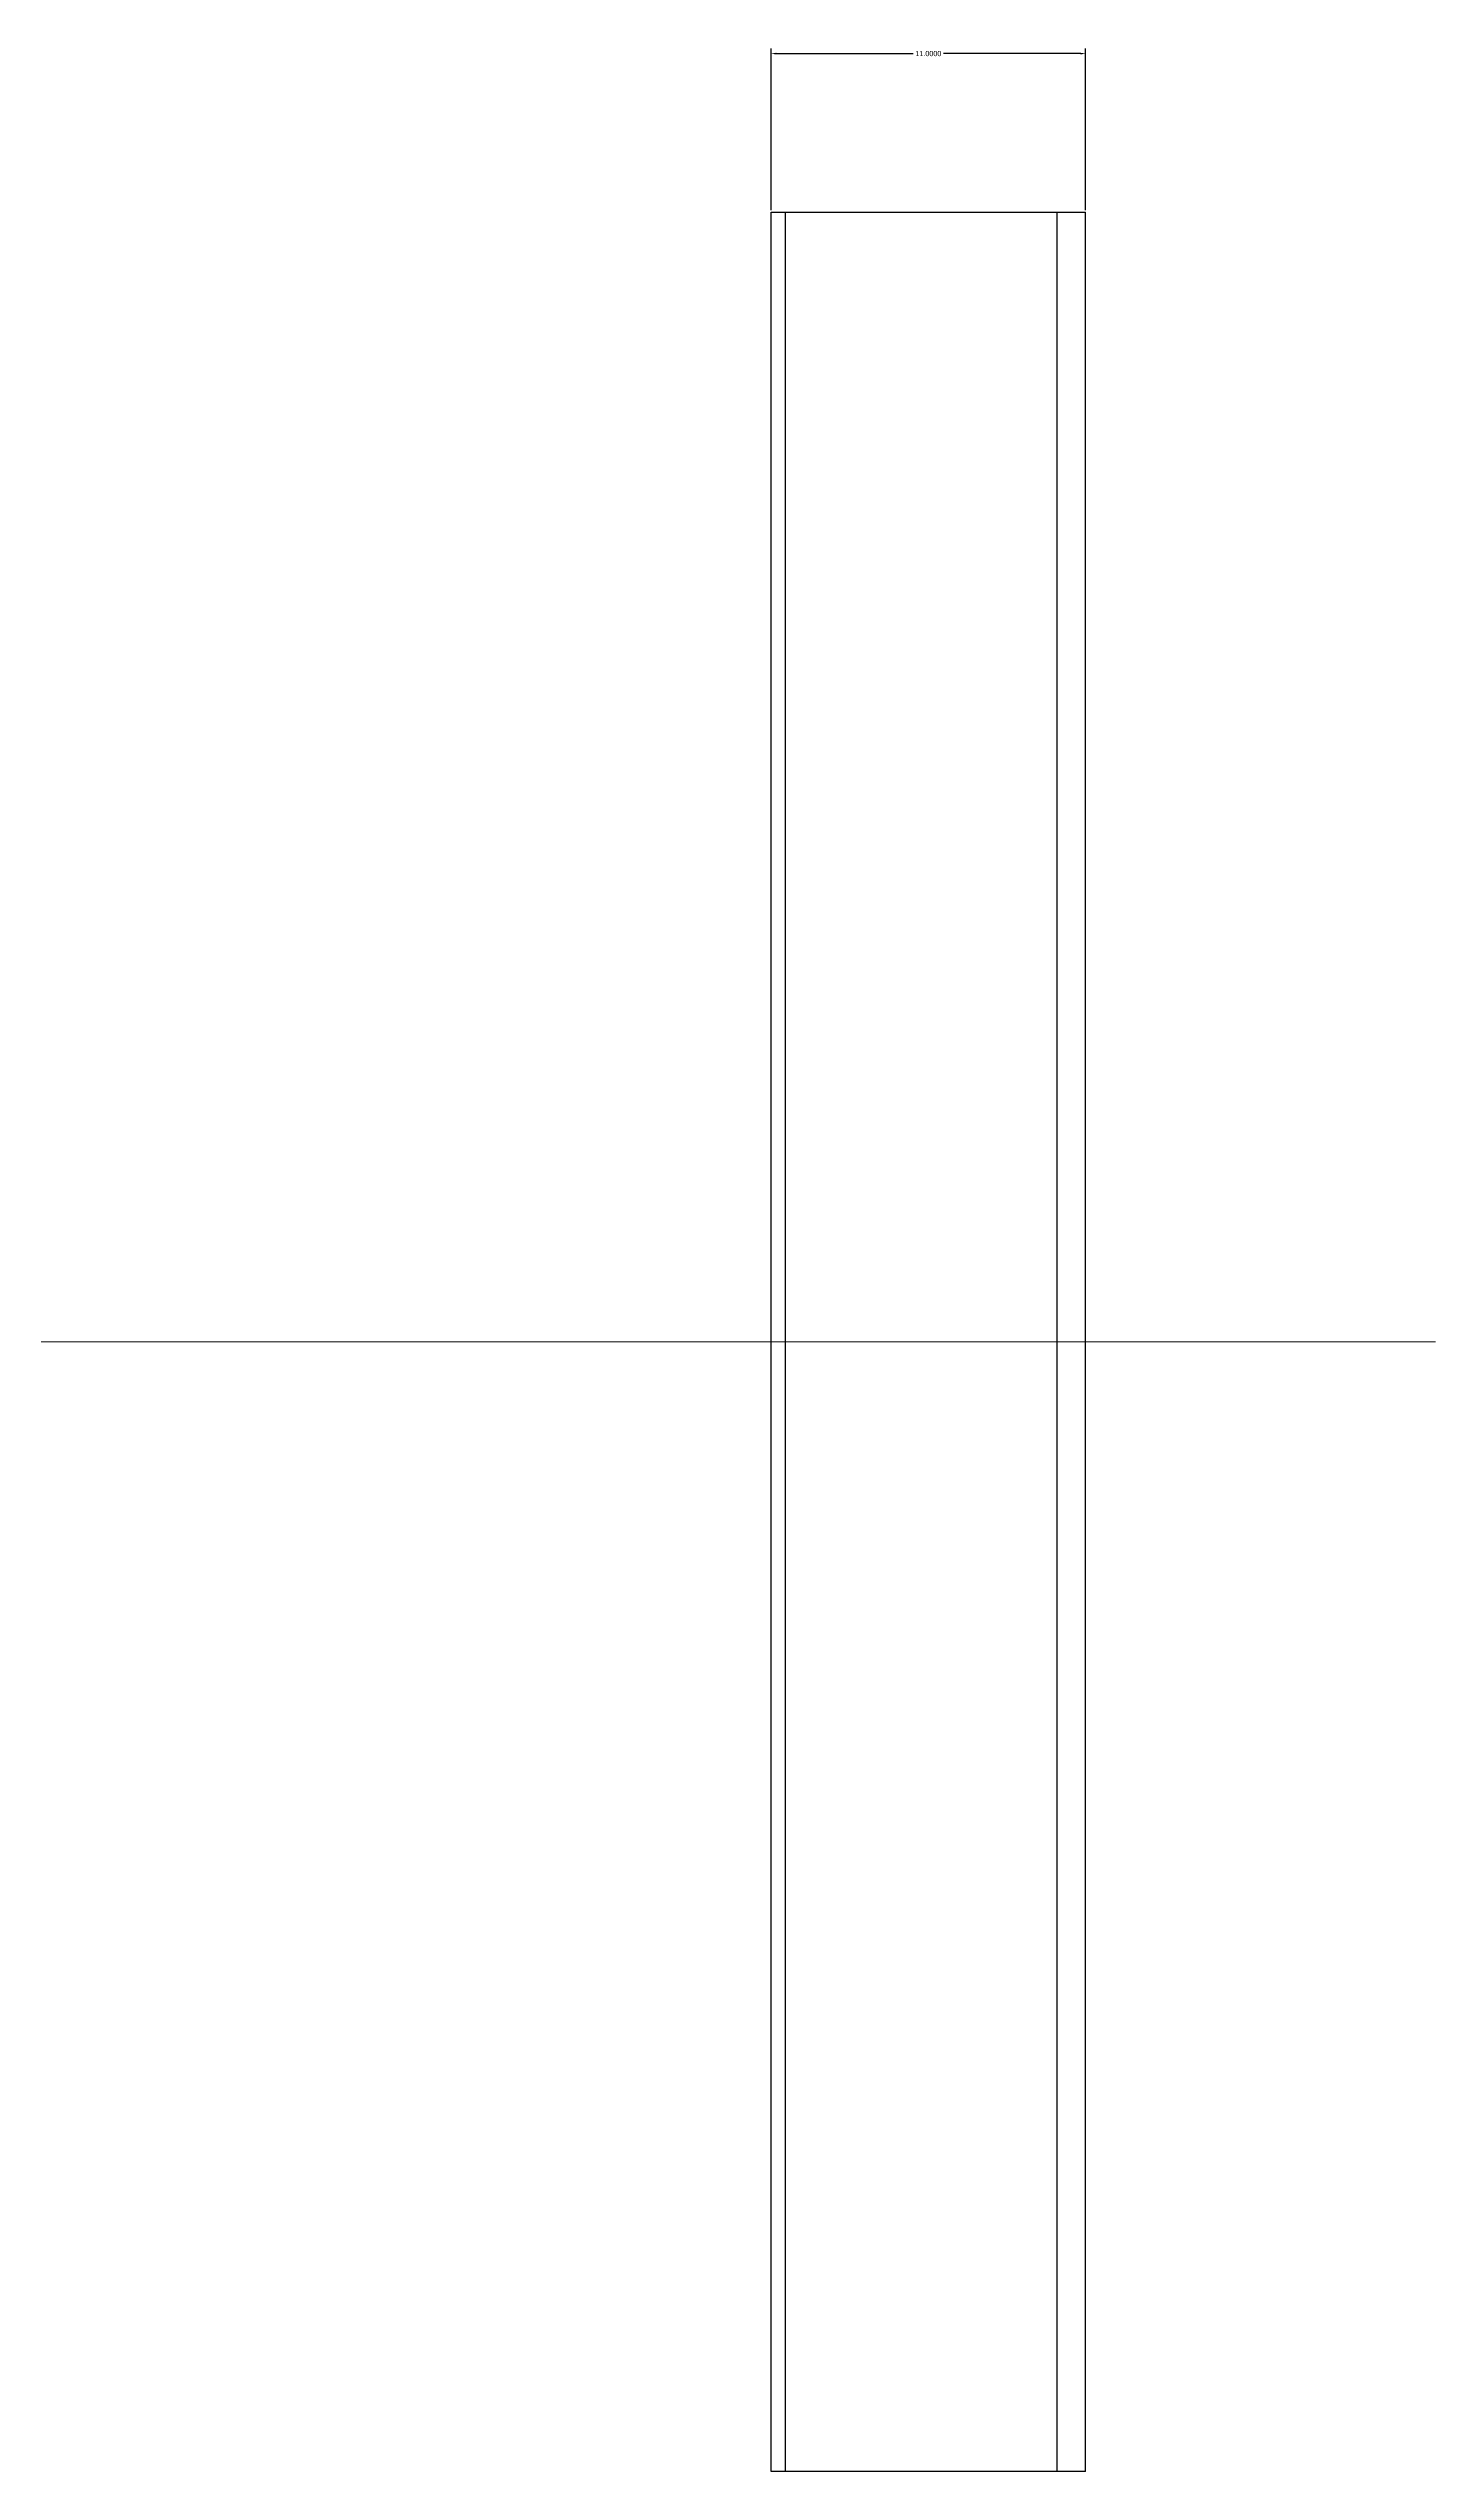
# Model space of a CAD drawing. Header units: millimetres. Extents: x 1927 to 14264, y 1863 to 5555.
# Drawn here: x 5671.9 to 5720.4, y 1980.7 to 2065.4 of the extents above; entities that cross this region are included whole.
import ezdxf

# ---------------------------------------------------------------- set-up
doc = ezdxf.new("R2010")
doc.units = ezdxf.units.MM
doc.styles.get("Standard").update_dxf_attribs({"font": 'arial.ttf'})
doc.dimstyles.get("Standard").update_dxf_attribs({"dimtxt": 0.18, "dimasz": 0.18, "dimexe": 0.18, "dimexo": 0.0625, "dimgap": 0.09, "dimtad": 0, "dimtih": 1, "dimtoh": 1, "dimdec": 4, "dimzin": 0, "dimdsep": 46, "dimtxsty": 'Standard', "dimcen": 0.09, "dimadec": 0, "dimazin": 0, "dimtfac": 1, "dimtdec": 4, "dimtofl": 0, "dimtmove": 0, "dimatfit": 3, "dimfxl": 1, "dimtolj": 1, "dimtzin": 0, "dimarcsym": 0})

# ---------------------------------------------------------------- blocks, each defined once
blk = doc.blocks.new('*D426')
at = {"color": 0, "lineweight": -2, "transparency": 16777216}
for p, q in [((5697.122, 2059.758), (5697.122, 2065.418)), ((5697.302, 2065.238), (5702.097, 2065.238)), ((5707.942, 2065.238), (5703.147, 2065.238)), ((5708.122, 2059.758), (5708.122, 2065.418))]:
    blk.add_line(p, q, dxfattribs=at)
at = {"color": 0, "transparency": 16777216}
for points in [[(5697.302, 2065.268), (5697.302, 2065.208), (5697.122, 2065.238)], [(5707.942, 2065.268), (5707.942, 2065.208), (5708.122, 2065.238)]]:
    blk.add_solid(points, dxfattribs=at)
at = {"layer": 'Defpoints', "color": 0, "transparency": 16777216}
for p in [(5708.122, 2065.238), (5697.122, 2059.695), (5708.122, 2059.695)]:
    blk.add_point(p, dxfattribs=at)
at = {"color": 0, "lineweight": 5, "transparency": 16777216, "insert": (5702.622, 2065.238), "char_height": 0.18, "attachment_point": 5}
blk.add_mtext('\\A1;11.0000', dxfattribs=at)

msp = doc.modelspace()

# ---------------------------------------------------------------- linework, layer by layer
at = {"color": 7, "linetype": 'Continuous'}
for p, q in [((5697.12212, 1980.69521), (5697.12212, 2059.69521)), ((5697.12212, 2059.69521), (5708.12212, 2059.69521)), ((5697.62212, 1980.69521), (5697.62212, 2059.69521)), ((5707.12212, 1980.69521), (5707.12212, 2059.69521)), ((5708.12212, 1980.69521), (5708.12212, 2059.69521)), ((5708.12212, 1980.69521), (5697.12212, 1980.69521))]:
    msp.add_line(p, q, dxfattribs=at)
at = {"color": 1, "lineweight": 5}
msp.add_line((5554.5392, 2020.19521), (5720.35783, 2020.19521), dxfattribs=at)

# ---------------------------------------------------------------- dimensions: what is measured, and where the dimension line sits
at = {"lineweight": 5}
dim = msp.add_linear_dim(base=(5708.12212, 2065.2378), p1=(5697.12212, 2059.69521), p2=(5708.12212, 2059.69521), dimstyle='Standard', dxfattribs=at)
dim.commit()
dim.dimension.update_dxf_attribs({"geometry": '*D426', "text_midpoint": (5702.62212, 2065.2378)})

doc.saveas('drawing.dxf')
